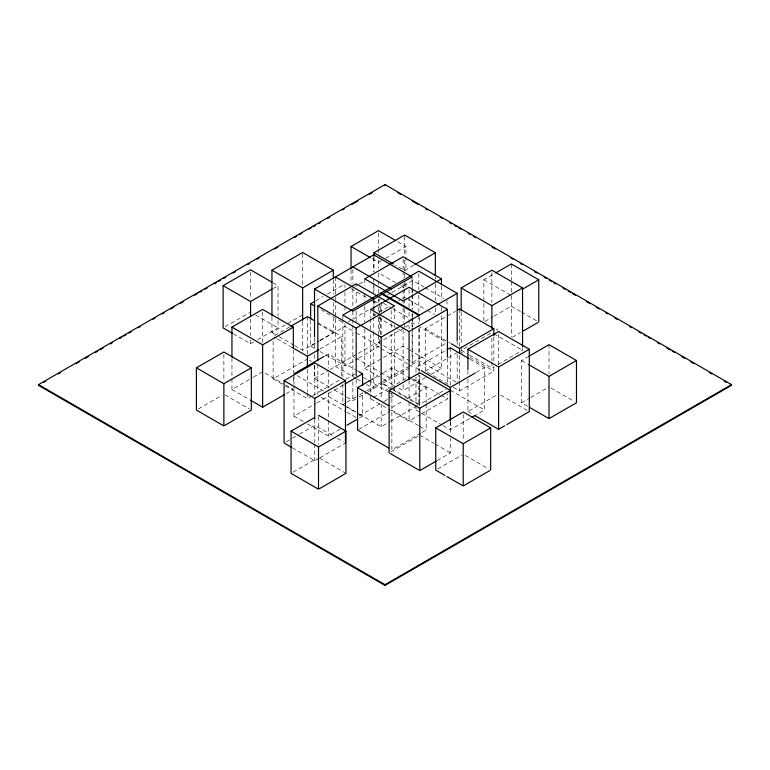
<?xml version="1.0" encoding="UTF-8"?>
<svg xmlns="http://www.w3.org/2000/svg" width="770" height="770" viewBox="0 0 770 770"><rect width="100%" height="100%" fill="white"/><g stroke="black" fill="none" stroke-linecap="round" stroke-linejoin="round"><path stroke-width="0.58" stroke-dasharray="3.85 2.89" d="M272.936 288.596L278.018 285.66L278.018 316.172M225.148 326.74L249.547 312.649M381.545 260.568L378.494 262.329L371.381 258.219M385.606 258.219L405.944 246.477L405.944 255.861M315.854 300.762L323.131 296.556M327.288 294.159L344.96 283.957M233.281 333.776L250.568 343.757L253.619 341.995M257.681 339.647L278.018 327.914L278.018 317.346M271.954 316.971L271.954 332.563L302.639 314.853M355.105 286.373L358.156 284.611M359.176 284.024L364.258 281.089M289.732 326.865L273.109 336.471L276.228 338.271M413.856 265.159L404.654 270.472L395.453 265.159M380.447 299.116L378.368 300.319L382.526 302.716M387.724 294.92L390.842 293.12M391.882 292.513L412.662 280.521L424.097 287.114M348.079 321.764L352.236 319.358M353.276 318.761L369.898 309.155M231.953 378.686L231.953 389.485L252.416 377.675M253.436 377.088L262.637 371.766L283.1 383.575M198.458 408.909L221.837 395.414M294.458 345.557L302.639 350.283L319.001 340.831M320.022 340.244L333.323 332.563L333.323 318.174M310.656 320.233L310.656 346.134L318.972 341.331M320.012 340.735L344.96 326.336L355.355 332.332M373.97 306.73L373.97 315.132L378.06 312.764M379.081 312.177L390.332 305.68M398.514 300.954L401.584 299.183M402.604 298.596L404.654 297.413L426.137 309.819M319.877 349.07L341.697 336.471L341.697 376.492M273.109 341.177L273.109 378.84L307.403 359.041M325.161 355.807L328.28 354.007L355.307 369.61M286.161 393.614L293.322 389.485L284.12 384.172M483.868 320.859L483.868 279.789L495.052 273.331M314.526 365.384L314.526 378.503L329.031 370.129M330.07 369.533L357.174 353.882M358.214 353.286L373.758 344.315L379.976 347.905M378.368 335.633L378.368 342.698L382.526 340.292M383.566 339.695L404.346 327.693M405.386 327.096L412.662 322.89L416.82 325.296M320.012 351.534L344.96 365.933L357.434 358.733M358.474 358.137L379.254 346.134L379.254 339.07M448.111 384.307L425.242 371.111L425.242 328.732L455.378 311.33M285.574 386.039L307.403 398.639L311.561 396.242M312.601 395.645L341.697 378.84M345.807 379.312L356.173 373.325M364.778 328.983L364.778 368.358L382.392 358.185M383.431 357.588L403.114 346.221L408.293 349.214M328.28 393.614L343.872 384.615M293.986 385.578L293.986 416.185L315.806 403.586M316.845 402.989L328.28 396.386L343.872 405.386M374.201 378.07L382.517 373.267M383.556 372.67L391.872 367.868L407.455 376.867M383.566 345.692L412.662 362.497L446.966 342.698M484.888 321.446L493.021 316.749M494.032 316.162L511.319 306.19L520.472 311.465M342.852 384.249L342.852 404.529L345.961 402.739M347 402.142L358.397 395.559M359.426 394.962L365.644 391.372M366.684 390.775L381.189 382.401L390.515 387.782M382.565 381.602L418.832 360.668L456.129 382.199M346.644 397.05L352.862 400.641L358.04 397.647M359.08 397.05L367.367 392.267M368.406 391.67L382.045 383.797M382.911 383.296L410.015 367.646M286.142 441.845L291.262 438.89M292.282 438.303L298.423 434.761M299.443 434.174L314.786 425.31L333.198 435.945M415.983 372.314L415.983 367.608L446.128 350.206M370.736 395.318L370.736 398.899L409.072 376.771M461.192 346.712L461.192 350.311L491.866 332.592M425.242 371.111L458.497 351.909M359.282 415.8L383.114 402.036M384.143 401.44L394.51 395.462M398.966 388.099L403.114 390.486L425.906 377.329M431.094 374.336L441.451 368.358L441.451 312.283M307.49 423.991L328.28 435.984L341.793 428.187M359.455 417.985L362.574 416.185L362.574 392.642M512.339 337.298L520.472 332.601M391.872 407.474L403.297 400.872M407.455 398.475L426.166 387.676L426.166 402.97M358.608 429.448L389.793 411.45M293.091 472.203L316.48 458.699M292.282 447.755L314.786 460.739L318.876 458.381M319.897 457.794L345.47 443.029M359.426 414.106L381.189 426.667L389.476 421.883M390.515 421.286L417.456 405.732M392.931 389.976L418.832 404.933L445.772 389.379M476.264 372.411L484.58 367.608L484.58 409.986L476.264 414.789M415.983 405.28L415.983 409.986L418.062 408.783M469.373 355.028L491.866 368.022L493.916 366.847M498.007 364.48L522.551 350.311L522.551 347.905M453.309 387.31L459.536 390.91L493.84 371.111L493.84 366.405M370.736 398.899L409.072 421.036L420.468 414.453M421.508 413.856L447.409 398.899L447.409 394.125M527.671 406.281L521.569 402.758L521.569 360.514L527.671 356.991M420.969 433.048L391.872 449.853L391.872 393.768M422.008 432.451L426.166 430.045L426.166 404.154M391.16 451.692L418.774 435.753M467.929 379.225L467.929 411.613L498.613 393.894M443.01 425.589L450.286 429.785L471.067 417.783M521.569 402.758L529.702 398.061M530.722 397.474L549.02 386.915M437.187 460.547L450.489 452.875L450.489 438.486M437.803 468.94L462.202 454.849M483.868 279.789L510.298 295.054M521.482 312.052L536.738 320.859M397.811 241.78L405.944 246.477M425.136 287.72L443.847 298.519M496.072 329.079L498.103 330.253M493.916 333.776L522.551 350.311M395.78 282.85L378.494 272.878L378.494 279.933M400.862 285.786L403.913 287.547M521.569 360.514L527.671 364.037M427.158 310.406L434.319 314.535M551.06 388.09L574.439 401.584M383.566 303.322L391.882 308.115M392.921 308.722L411.623 319.521M425.242 328.732L450.19 343.131M461.192 350.311L468.343 354.441M374.056 300.762L378.214 303.159M417.86 325.893L445.926 342.092M351.043 288.721L367.309 298.115M372.391 301.051L377.473 303.986M459.536 351.312L464.733 354.306M469.931 357.309L493.84 371.111M470.027 359.205L484.58 367.608M373.97 315.132L377.04 316.903M378.06 317.49L397.493 328.713M398.514 329.3L404.654 332.842M500.654 395.077L527.248 410.429M409.332 349.811L441.451 368.358M378.368 342.698L382.526 345.095M321.052 309.761L343.921 322.957M272.936 282.725L278.018 285.66M356.394 332.929L379.254 346.134M415.983 367.608L420.141 370.014M381.006 348.502L407.946 364.056M408.986 364.653L412.094 366.443L412.094 328.27M450.286 390.188L484.58 409.986M317.798 322.668L341.697 336.471M317.981 323.708L333.323 332.563M413.221 379.158L440.161 394.712M441.191 395.308L447.409 398.899M467.929 411.613L473.04 414.558M411.613 379.273L426.166 387.676M352.862 356.375L354.931 357.569M355.971 358.166L379.803 371.929M380.842 372.526L391.199 378.503L391.199 334.363M364.778 368.358L382.392 378.522M383.431 379.119L394.827 385.703M391.545 388.378L419.525 404.529L419.525 375.904M382.565 383.999L391.892 389.379M356.346 370.206L359.455 372.006M310.656 346.134L315.854 349.137M255.65 314.997L278.018 327.914M363.421 377.512L367.569 379.908M368.609 380.505L388.292 391.872M389.331 392.469L392.431 394.259M415.983 409.986L441.97 424.992M356.144 378.407L335.422 366.443L335.422 300.829M357.174 379.004L361.322 381.4M366.501 384.394L373.758 388.581L373.758 332.38M271.954 332.563L278.086 336.105M279.115 336.702L293.428 344.97M277.267 338.867L290.771 346.664M309.482 360.244L311.561 361.438M391.872 410.246L418.89 425.849M419.929 426.445L426.166 430.045M465.253 455.436L488.632 468.94M419.804 435.156L434.116 443.424M435.146 444.021L450.489 452.875M314.526 378.503L330.07 387.483M334.209 389.87L345.615 396.454M297.105 375.606L326.201 392.411M342.852 404.529L345.961 406.329M347 406.926L358.397 413.509M344.912 405.983L356.346 412.585M357.376 413.182L362.574 416.185M320.946 397.253L345.807 411.613M346.847 412.21L356.173 417.59M273.109 378.84L284.534 385.443M337.289 438.303L343.42 441.845M293.986 416.185L303.332 421.585M231.953 389.485L249.345 399.524M224.888 394.827L249.287 408.909M319.531 458.111L344.941 472.79M549.02 344.671L549.02 374.008M511.319 263.937L511.319 280.367M511.319 281.541L511.319 292.109M511.319 295.642L511.319 336.711M498.613 333.93L498.613 365.105M493.84 336.971L493.84 361.698M491.866 272.619L491.866 302.61M491.866 338.04L491.866 360.832M491.866 362.025L491.866 368.022M467.929 370.832L467.929 374.432M463.213 414.366L463.213 441.354M461.192 311.927L461.192 345.509M459.536 308.934L459.536 346.596M459.536 355.596L459.536 380.322M459.536 381.497L459.536 390.91M457.168 342.236L457.168 344.623M457.168 354.161L457.168 381.602M450.489 421.69L450.489 433.683M450.286 347.809L450.286 385.472M450.286 421.546L450.286 429.785M447.409 358.339L447.409 384.586M446.966 300.319L446.966 307.384M441.451 286.036L441.451 300.348M441.451 307.509L441.451 311.09M435.339 276.748L435.339 279.144M435.339 283.947L435.339 300.733M435.339 307.933L435.339 315.132M419.804 375.192L419.804 406.377M419.525 317.442L419.525 323.4M419.525 328.174L419.525 371.13M418.832 273.571L418.832 290.271M418.832 295.045L418.832 312.947M418.832 315.45L418.832 323.804M418.832 328.453L418.832 371.525M418.832 372.719L418.832 404.933M415.983 377.031L415.983 404.096M412.662 280.521L412.662 287.576M412.662 288.76L412.662 293.466M412.662 294.641L412.662 308.77M412.662 313.477L412.662 317.009M412.662 318.183L412.662 327.183M412.662 328.357L412.662 362.497M412.094 276.969L412.094 287.701M412.094 288.894L412.094 293.668M412.094 294.862L412.094 309.174M412.094 313.948L412.094 316.335M412.094 317.529L412.094 327.077M409.072 289.674L409.072 295.642M409.072 296.835L409.072 307.567M409.072 312.341L409.072 318.308M409.072 319.502L409.072 329.04M409.072 380.467L409.072 400.747M409.072 401.94L409.072 421.036M405.944 257.036L405.944 271.117M405.944 282.86L405.944 287.547M404.654 236.246L404.654 255.438M404.654 260.231L404.654 277.672M404.654 282.475L404.654 287.816M404.654 289.019L404.654 298.067M404.654 299.261L404.654 304.063M404.654 308.857L404.654 322.053M404.654 323.246L404.654 326.846M403.114 259.124L403.114 269.866M403.114 271.059L403.114 278.22M403.114 284.178L403.114 288.952M403.114 290.146L403.114 298.5M403.114 299.694L403.114 303.399M403.114 308.048L403.114 322.486M403.114 329.647L403.114 379.754M403.114 384.528L403.114 390.486M394.51 308.366L394.51 320.291M394.51 325.065L394.51 327.452M394.51 332.226L394.51 391.882M391.872 367.868L391.872 386.704M391.199 310.503L391.199 318.857M391.199 323.631L391.199 329.589M381.189 302.466L381.189 312.014M381.189 317.972L381.189 334.681M381.189 386.107L381.189 399.226M381.189 404L381.189 426.667M380.495 306.441L380.495 312.408M380.495 317.182L380.495 335.075M379.254 303.755L379.254 313.178M379.254 314.353L379.254 334.363M378.494 232.973L378.494 248.229M378.494 249.403L378.494 252.926M378.494 259.971L378.494 268.191M378.494 281.098L378.494 284.621M378.494 289.318L378.494 292.841M378.494 298.702L378.494 303.399M378.368 307.384L378.368 312.091M378.368 317.972L378.368 334.45M373.97 257.555L373.97 271.954M373.97 286.344L373.97 292.34M373.97 300.733L373.97 305.536M373.758 257.219L373.758 271.531M373.758 278.692L373.758 282.272M373.758 283.466L373.758 293.014M373.758 299.097L373.758 315.806M373.758 316.874L373.758 331.312M370.736 309.415L370.736 317.769M370.736 318.963L370.736 329.704M370.736 334.478L370.736 394.125M364.778 278.875L364.778 286.036M364.778 293.197L364.778 300.348M364.778 306.316L364.778 321.822M356.173 292.196L356.173 305.324M356.173 311.282L356.173 322.024M356.173 379.418L356.173 386.569M352.862 269.279L352.862 283.601M352.862 288.365L352.862 307.461M352.862 311.157L352.862 318.318M352.862 319.512L352.862 324.286M352.862 325.354L352.862 376.78M352.862 381.554L352.862 400.641M351.043 269.952L351.043 284.034M344.96 285.131L344.96 287.489M344.96 292.196L344.96 305.141M344.96 306.325L344.96 312.206M344.96 323.564L344.96 365.933M342.852 315.055L342.852 318.636M342.852 319.829L342.852 377.088M335.422 276.969L335.422 299.636M333.323 279.789L333.323 294.188M333.323 302.581L333.323 313.371M328.28 354.007L328.28 368.137M328.28 372.844L328.28 388.147M328.28 392.854L328.28 419.506M328.28 420.69L328.28 435.984M318.511 416.454L318.511 444.617M317.837 364.441L317.837 394.269M314.786 365.346L314.786 395.328M314.786 419.313L314.786 442.75M314.786 443.953L314.786 460.739M314.526 337.943L314.526 349.878M314.526 354.643L314.526 359.417M307.403 316.663L307.403 354.335M307.403 369.215L307.403 391.583M307.403 392.758L307.403 398.639M302.639 253.677L302.639 286.065M302.639 321.494L302.639 350.283M293.986 374.99L293.986 384.403M293.322 349.907L293.322 372.69M293.322 377.493L293.322 383.489M262.637 311.802L262.637 342.987M250.568 272.166L250.568 299.155M250.568 319.117L250.568 335.547M250.568 340.234L250.568 343.757M231.953 358.3L231.953 377.493M223.868 354.335L223.868 381.333"/><path stroke-width="1.16" d="M38.5 384.634L385 184.579L731.5 384.634L731.5 385.366L385 585.421L38.5 385.366L38.5 384.634L385 584.68L731.5 384.634M43.707 382.363L45.786 381.16M58.27 373.95L60.349 372.757M75.961 363.738L79.079 361.939M85.326 358.339L88.444 356.529M95.73 352.323L97.809 351.13M99.888 349.927L103.016 348.127M110.293 343.921L112.382 342.717M119.658 338.511L121.747 337.308M123.826 336.105L125.905 334.902M129.023 333.102L131.112 331.899M138.388 327.693L140.477 326.499M152.96 319.29L155.04 318.087M162.326 313.881L164.405 312.678M170.651 309.068L173.77 307.269M180.016 303.669L183.135 301.869M194.579 295.257L197.707 293.457M199.786 292.253L201.865 291.05M204.984 289.25L207.072 288.047M214.349 283.841L216.428 282.638M218.516 281.435L220.595 280.242M223.714 278.432L225.793 277.229M233.079 273.032L235.158 271.829M247.651 264.62L249.73 263.417M257.016 259.211L259.095 258.008M274.707 248.999L277.826 247.199M294.477 237.584L296.556 236.38M299.674 234.581L301.753 233.377M309.039 229.171L311.119 227.968M313.207 226.775L315.286 225.572M318.405 223.762L320.484 222.569M327.77 218.362L329.849 217.159M342.342 209.95L344.421 208.747M351.707 204.541L357.944 200.941M369.388 194.329L372.516 192.529M232.27 333.189L223.117 327.914L223.117 285.66L250.568 269.818L271.916 282.147M271.954 315.777L271.954 270.193L302.639 252.483L333.323 270.193L333.323 278.596M223.117 285.66L250.568 301.513L271.916 289.183M351.043 268.778L351.043 246.477L378.494 230.625L395.78 240.606M231.953 357.097L231.953 327.115L262.637 309.405L293.322 327.115L293.322 347.511M271.954 270.193L302.639 287.913L333.323 270.193M373.97 256.362L373.97 252.762L404.654 235.042L435.339 252.762L435.339 275.554M314.526 289.029L373.758 254.832L412.094 276.969L352.862 311.157L314.526 289.029L314.526 336.75M196.417 367.839L223.868 383.691L223.868 425.935L196.417 410.083L196.417 367.839L223.868 351.996L251.318 367.839L251.318 410.083L224.888 425.348M310.656 319.059L310.656 303.755L314.815 301.359M317.837 305.979L356.173 283.841L394.51 305.979L356.173 328.107L317.837 305.979L317.837 360.861M290.771 326.268L307.403 316.663L314.68 320.869M231.953 327.115L262.637 344.835L293.322 327.115M414.886 264.572L435.339 252.762M223.868 383.691L251.318 367.839M291.811 347.27L307.403 356.269L318.838 349.667M441.451 278.875L403.114 301.012L364.778 278.875L403.114 256.747L441.451 278.875L441.451 284.842M293.986 373.806L324.122 356.414M291.262 447.158L284.101 443.029L284.101 380.659L314.786 362.94L345.47 380.659L345.47 443.029M461.192 310.724L461.192 287.942L491.866 270.222L522.551 287.942L522.551 346.712M457.168 293.322L418.832 271.184L342.852 315.055L381.189 337.183L457.168 293.322L457.168 341.043M250.365 400.111L262.637 407.205L284.12 394.798M496.072 272.744L511.319 263.937L538.769 279.789L538.769 322.033M447.409 309.415L409.072 287.287L370.736 309.415L409.072 331.552L447.409 309.415L447.409 357.145M457.457 310.137L459.536 308.934L493.84 328.732L493.84 335.797M284.101 380.659L314.786 398.369L345.47 380.659M344.912 384.009L362.574 373.806L362.574 385.578M461.192 287.942L491.866 305.651L522.551 287.942M522.503 289.183L538.769 279.789M388.754 448.044L357.569 430.045L357.569 387.676L373.161 378.667M291.06 431.123L318.511 446.975L318.511 489.219L291.06 473.377L291.06 431.123L314.439 417.629M447.168 349.609L450.286 347.809L468.988 358.608M451.23 343.738L459.536 348.531L493.84 328.732M389.119 452.875L389.119 390.506L419.804 372.786L450.489 390.506L450.489 420.487M467.929 369.629L467.929 349.243L498.613 331.524L529.298 349.243L529.298 411.613L506.795 424.597M346.991 425.184L357.376 419.188M318.511 446.975L345.961 431.123L345.961 473.377L319.531 488.632M523.523 330.84L537.749 322.62M421.18 370.611L450.286 387.416L475.225 373.007M389.119 390.506L419.804 408.225L450.489 390.506M467.929 349.243L498.613 366.953L529.298 349.243M528.692 356.404L549.02 344.671L576.48 360.514L576.48 402.758L549.02 418.611L529.702 407.455M444.916 475.398L435.762 470.114L435.762 427.87L463.213 412.017L490.663 427.87L490.663 470.114M472.106 417.186L475.225 415.386M528.692 364.624L549.02 376.366L576.48 360.514M435.762 427.87L463.213 443.713L490.663 427.87M436.167 461.143L419.804 470.586L419.804 408.225M475.09 415.742L498.613 429.323L504.745 425.781M464.233 485.369L489.653 470.701M397.484 192.529L400.612 194.329M412.056 200.941L418.293 204.541M425.579 208.747L427.658 209.95M440.151 217.159L442.23 218.362M449.516 222.569L451.595 223.762M454.714 225.572L456.793 226.775M458.882 227.968L460.961 229.171M468.247 233.377L470.326 234.581M473.444 236.38L475.523 237.584M492.174 247.199L495.293 248.999M510.905 258.008L512.984 259.211M520.27 263.417L522.349 264.62M534.842 271.829L536.921 273.032M544.207 277.229L546.286 278.432M549.405 280.242L551.484 281.435M553.572 282.638L555.651 283.841M562.928 288.047L565.016 289.25M568.135 291.05L570.214 292.253M572.293 293.457L575.421 295.257M586.865 301.869L589.984 303.669M596.23 307.269L599.349 309.068M605.595 312.678L607.674 313.881M614.961 318.087L617.04 319.29M629.523 326.499L631.612 327.693M638.888 331.899L640.977 333.102M644.095 334.902L646.174 336.105M648.253 337.308L650.342 338.511M657.619 342.717L659.707 343.921M666.984 348.127L670.112 349.927M672.191 351.13L674.27 352.323M681.556 356.529L684.674 358.339M690.921 361.939L694.04 363.738M709.651 372.757L711.73 373.95M724.214 381.16L726.293 382.363M373.97 252.762L393.403 263.985M351.043 246.477L370.36 257.632M352.862 266.892L391.199 289.029M381.189 292.918L419.525 315.055M380.495 293.322L418.832 315.45M335.422 276.969L373.758 299.097M310.656 303.755L314.815 306.162M408.495 377.473L410.574 378.667M359.455 372.006L362.574 373.806M357.569 387.676L388.754 405.675M446.947 476.572L463.213 485.957L463.213 443.713M390.14 453.463L418.774 469.998M318.511 415.28L345.961 431.123M549.02 376.366L549.02 418.611M498.613 366.953L498.613 429.323M491.866 305.651L491.866 328.444M459.536 348.531L459.536 353.247M450.286 387.416L450.286 419.198M409.072 331.552L409.072 379.273M385 184.579L385 185.32M385 584.68L385 585.421M381.189 337.183L381.189 384.913M356.173 328.107L356.173 375.837M314.786 398.369L314.786 418.764M307.403 356.269L307.403 366.857M302.639 287.913L302.639 320.291M262.637 344.835L262.637 407.205M250.568 301.513L250.568 316.768"/></g></svg>
